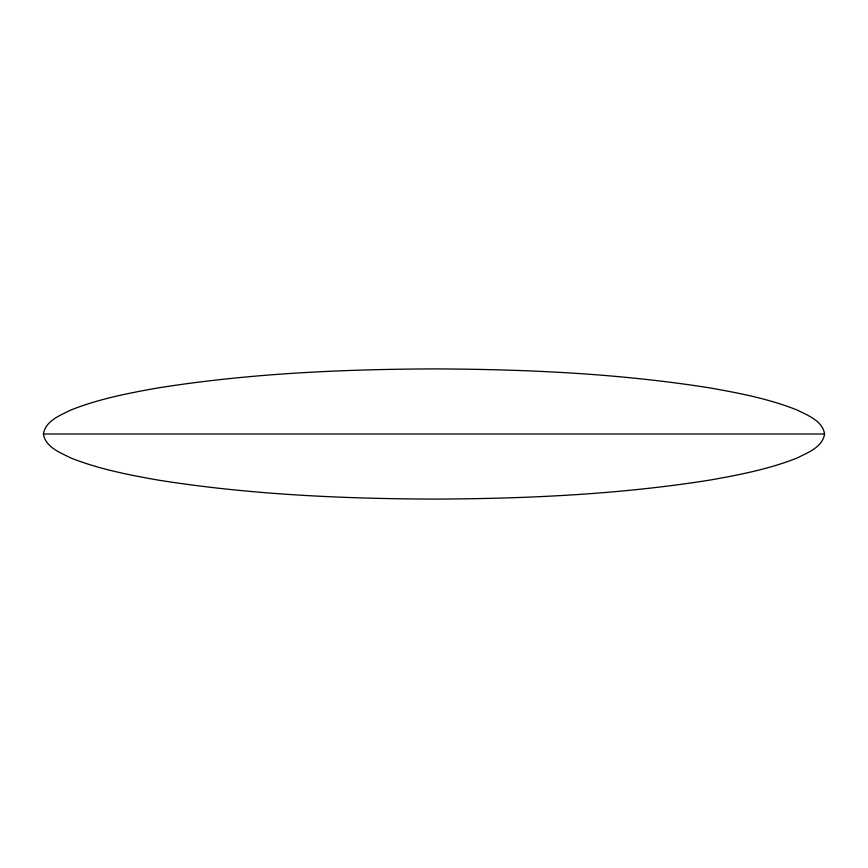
<?xml version="1.0" encoding="UTF-8"?>
<svg xmlns="http://www.w3.org/2000/svg" width="868" height="868" viewBox="0 0 868 868"><rect width="100%" height="100%" fill="white"/><g stroke="black" fill="none" stroke-linecap="round" stroke-linejoin="round"><path stroke-width="1.3" d="M43.4 434C45.537 420.687 60.261 415.403 70.829 410.032C98.724 398.933 128.345 393.193 157.802 387.963C249.083 373.457 341.677 369.269 434 368.9C526.323 369.269 618.917 373.457 710.198 387.963C739.655 393.193 769.276 398.933 797.171 410.032C807.739 415.403 822.463 420.687 824.6 434C822.463 447.313 807.739 452.597 797.171 457.968C769.276 469.067 739.655 474.807 710.198 480.037C618.917 494.543 526.323 498.731 434 499.1C341.677 498.731 249.083 494.543 157.802 480.037C128.345 474.807 98.724 469.067 70.829 457.968C60.261 452.597 45.537 447.313 43.4 434L824.6 434"/></g></svg>
